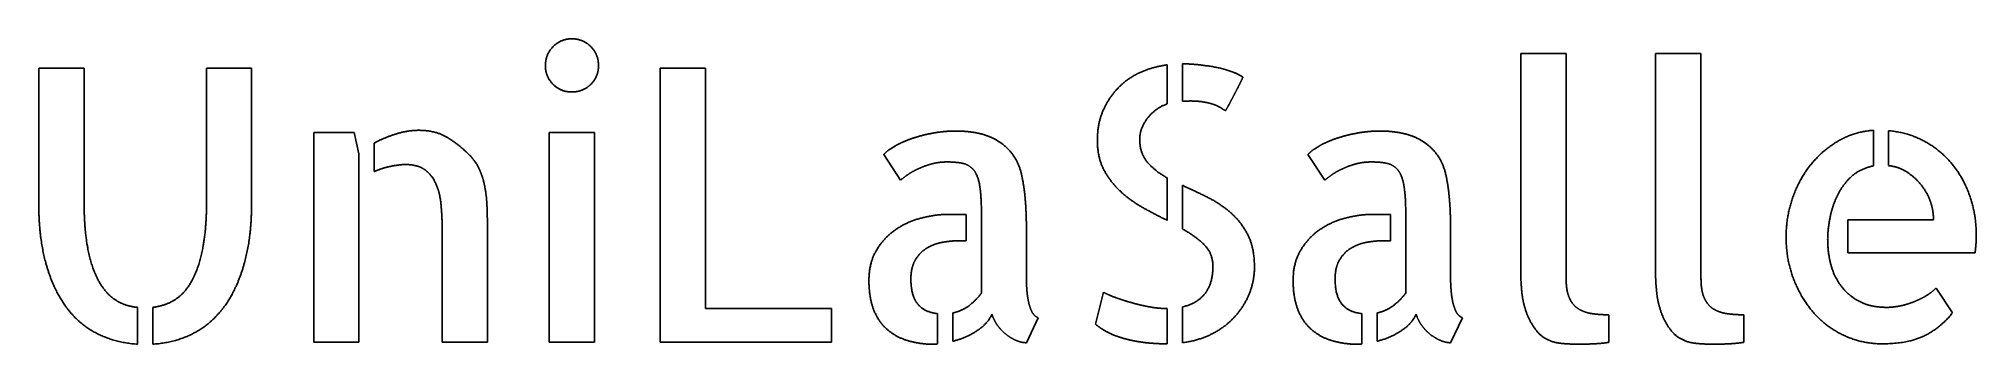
# Model space of a CAD drawing. Extents: x -146 to 48, y -19 to 12.
import ezdxf

# ---------------------------------------------------------------- set-up
doc = ezdxf.new("R2010")
doc.units = 0
doc.layers.add('MODELSKETCH_VISIBLE', color=7, linetype='CONTINUOUS')

msp = doc.modelspace()

# ---------------------------------------------------------------- linework, layer by layer
at = {"layer": 'MODELSKETCH_VISIBLE'}
for p, q in [((2.27, 10.56), (6.81, 10.56)), ((2.27, -11.31), (2.27, 10.56)), ((6.81, 10.56), (6.81, -11.98)), ((15.79, 10.56), (20.34, 10.56)), ((15.79, -11.31), (15.79, 10.56)), ((20.34, 10.56), (20.34, -11.98)), ((-146.43, 9.07), (-141.89, 9.07)), ((-146.43, -4.53), (-146.43, 9.07)), ((-141.89, 9.07), (-141.89, -4.08)), ((-129.59, 9.07), (-125.08, 9.07)), ((-129.59, -4.08), (-129.59, 9.07)), ((-125.08, 9.07), (-125.08, -4.53)), ((-84.09, 9.07), (-79.54, 9.07)), ((-84.09, -18.39), (-84.09, 9.07)), ((-79.54, 9.07), (-79.54, -15)), ((-33.21, 9.41), (-33.21, 5.49)), ((-31.69, 5.76), (-31.69, 9.52)), ((-118.82, 2.63), (-114.79, 2.63)), ((-118.82, -18.39), (-118.82, 2.63)), ((-114.79, 2.63), (-114.31, 0.5)), ((-95.23, -18.39), (-95.23, 2.63)), ((-95.23, 2.63), (-90.68, 2.63)), ((-90.68, 2.63), (-90.68, -18.39)), ((37.64, 2.85), (37.64, -0.72)), ((39.16, -0.69), (39.16, 2.81)), ((-114.31, 0.5), (-114.31, -18.39)), ((-112.78, -1.29), (-112.78, 1.58)), ((-59.97, -2.14), (-61.65, 0.43)), ((-17.41, -2.14), (-19.09, 0.43)), ((-33.21, -1.92), (-33.21, -6.17)), ((-31.69, -7.03), (-31.69, -2.66)), ((-55.02, -5.57), (-53.38, -5.57)), ((-53.38, -5.57), (-53.38, -8.22)), ((-51.85, -13.44), (-51.85, -5.57)), ((-12.46, -5.57), (-10.82, -5.57)), ((-10.82, -5.57), (-10.82, -8.22)), ((-9.28, -13.44), (-9.28, -5.57)), ((-105.96, -18.39), (-105.96, -6.95)), ((-101.42, -6.58), (-101.42, -17.65)), ((-47.34, -7.03), (-47.34, -11.87)), ((-4.78, -7.03), (-4.78, -11.87)), ((35.07, -6.13), (43.67, -6.13)), ((35.07, -9.41), (35.07, -6.13)), ((-53.38, -8.22), (-54.2, -8.22)), ((-10.82, -8.22), (-11.63, -8.22)), ((47.84, -9.41), (35.07, -9.41)), ((2.27, -11.76), (2.27, -11.31)), ((15.79, -11.76), (15.79, -11.31)), ((-47.34, -11.87), (-47.34, -12.17)), ((-40.41, -16.57), (-39.62, -13.36)), ((-4.78, -11.87), (-4.78, -12.17)), ((43.93, -12.95), (45.57, -15.45)), ((-136.52, -14.89), (-136.52, -18.58)), ((-135, -18.58), (-135, -14.89)), ((-79.54, -15), (-66.9, -15)), ((-66.9, -15), (-66.9, -18.39)), ((-56.25, -15.52), (-56.25, -18.54)), ((-54.72, -18.28), (-54.72, -15.45)), ((-33.33, -15), (-33.21, -15)), ((-33.21, -15), (-33.21, -18.54)), ((-31.69, -18.43), (-31.69, -14.85)), ((-13.68, -15.52), (-13.68, -18.54)), ((-12.16, -18.28), (-12.16, -15.45)), ((-46.15, -15.93), (-47.34, -18.43)), ((-3.58, -15.93), (-4.78, -18.43)), ((11.1, -15.63), (11.1, -18.39)), ((24.63, -15.63), (24.63, -18.39)), ((-114.31, -18.39), (-118.82, -18.39)), ((-101.42, -18.39), (-105.96, -18.39)), ((-101.42, -17.65), (-101.42, -18.39)), ((-90.68, -18.39), (-95.23, -18.39)), ((-66.9, -18.39), (-84.09, -18.39)), ((-33.21, -18.54), (-33.29, -18.54))]:
    msp.add_line(p, q, dxfattribs=at)
for points in [[(-94.82, 11.24), (-94.04, 12.02), (-92.95, 12.02)], [(-92.95, 12.02), (-91.84, 12.02), (-91.05, 11.24)], [(-95.6, 9.33), (-95.6, 10.46), (-94.82, 11.24)], [(-91.05, 11.24), (-90.27, 10.46), (-90.27, 9.33)], [(-94.84, 7.47), (-95.6, 8.25), (-95.6, 9.33)], [(-90.27, 9.33), (-90.27, 8.22), (-91.05, 7.45)], [(-38.15, 7.08), (-37.2, 8.07), (-35.92, 8.65)], [(-35.92, 8.65), (-34.63, 9.22), (-33.21, 9.41)], [(-31.69, 9.52), (-30.05, 9.48), (-28.35, 9.17)], [(-28.35, 9.17), (-26.65, 8.85), (-25.61, 8.18)], [(-25.61, 8.18), (-25.84, 7.69), (-26.13, 7.12)], [(-92.95, 6.69), (-94.07, 6.69), (-94.84, 7.47)], [(-91.05, 7.45), (-91.84, 6.69), (-92.95, 6.69)], [(-39.66, 4.79), (-39.1, 6.09), (-38.15, 7.08)], [(-26.69, 6.04), (-26.95, 5.54), (-27.14, 5.2)], [(-26.13, 7.12), (-26.43, 6.54), (-26.69, 6.04)], [(-40.22, 1.85), (-40.22, 3.48), (-39.66, 4.79)], [(-35.19, 4.06), (-35.97, 3.04), (-35.97, 1.99)], [(-33.21, 5.49), (-34.41, 5.09), (-35.19, 4.06)], [(-29.78, 5.72), (-30.53, 5.83), (-31.69, 5.76)], [(-28.56, 5.44), (-29.04, 5.61), (-29.78, 5.72)], [(-27.81, 5.09), (-28.07, 5.27), (-28.56, 5.44)], [(-27.36, 4.83), (-27.55, 4.9), (-27.81, 5.09)], [(-27.14, 5.2), (-27.33, 4.86), (-27.36, 4.83)], [(-112.78, 1.58), (-111.78, 2.11), (-110.6, 2.48)], [(-110.6, 2.48), (-109.43, 2.85), (-108.31, 2.85)], [(-108.31, 2.85), (-106.64, 2.85), (-105.48, 2.16)], [(-105.48, 2.16), (-104.32, 1.47), (-103.17, 0.32)], [(-60.53, 1.27), (-59.79, 1.7), (-58.82, 2.03)], [(-58.82, 2.03), (-57.85, 2.36), (-56.71, 2.57)], [(-56.71, 2.57), (-55.57, 2.78), (-54.34, 2.78)], [(-54.34, 2.78), (-53.23, 2.78), (-52.16, 2.55)], [(-52.16, 2.55), (-51.1, 2.33), (-50.23, 1.81)], [(-35.97, 1.99), (-35.97, 0.54), (-35.19, -0.36)], [(-17.97, 1.27), (-17.23, 1.7), (-16.26, 2.03)], [(-16.26, 2.03), (-15.29, 2.36), (-14.15, 2.57)], [(-14.15, 2.57), (-13.01, 2.78), (-11.78, 2.78)], [(-11.78, 2.78), (-10.67, 2.78), (-9.6, 2.55)], [(-9.6, 2.55), (-8.54, 2.33), (-7.67, 1.81)], [(34.23, 1.85), (35.81, 2.74), (37.64, 2.85)], [(39.16, 2.81), (41.18, 2.63), (42.8, 1.73)], [(-103.17, 0.32), (-102.53, -0.32), (-102.18, -1.16)], [(-61.65, 0.43), (-61.28, 0.84), (-60.53, 1.27)], [(-50.23, 1.81), (-49.35, 1.28), (-48.7, 0.41)], [(-48.7, 0.41), (-48.05, -0.47), (-47.79, -1.77)], [(-39.57, -1.1), (-40.22, 0.13), (-40.22, 1.85)], [(-19.09, 0.43), (-18.72, 0.84), (-17.97, 1.27)], [(-7.67, 1.81), (-6.79, 1.28), (-6.14, 0.41)], [(-6.14, 0.41), (-5.49, -0.47), (-5.22, -1.77)], [(31.45, -0.48), (32.64, 0.95), (34.23, 1.85)], [(42.8, 1.73), (44.42, 0.84), (45.57, -0.58)], [(-111.09, -0.75), (-111.96, -0.92), (-112.78, -1.29)], [(-109.69, -0.58), (-110.21, -0.58), (-111.09, -0.75)], [(-107.72, -1.08), (-108.43, -0.58), (-109.69, -0.58)], [(-106.6, -2.48), (-107.01, -1.58), (-107.72, -1.08)], [(-102.18, -1.16), (-101.82, -1.99), (-101.66, -2.91)], [(-59.28, -1.62), (-59.75, -1.96), (-59.97, -2.14)], [(-58.2, -1.01), (-58.82, -1.29), (-59.28, -1.62)], [(-56.86, -0.52), (-57.59, -0.72), (-58.2, -1.01)], [(-55.32, -0.32), (-56.13, -0.32), (-56.86, -0.52)], [(-53.77, -0.45), (-54.42, -0.32), (-55.32, -0.32)], [(-52.67, -1.08), (-53.12, -0.58), (-53.77, -0.45)], [(-52.03, -2.67), (-52.22, -1.58), (-52.67, -1.08)], [(-47.79, -1.77), (-47.52, -3.07), (-47.43, -4.4)], [(-37.91, -3.26), (-38.92, -2.33), (-39.57, -1.1)], [(-35.19, -0.36), (-34.41, -1.25), (-33.21, -1.92)], [(-16.72, -1.62), (-17.18, -1.96), (-17.41, -2.14)], [(-15.64, -1.01), (-16.25, -1.29), (-16.72, -1.62)], [(-14.3, -0.52), (-15.03, -0.72), (-15.64, -1.01)], [(-12.75, -0.32), (-13.57, -0.32), (-14.3, -0.52)], [(-11.21, -0.45), (-11.86, -0.32), (-12.75, -0.32)], [(-10.11, -1.08), (-10.55, -0.58), (-11.21, -0.45)], [(-9.47, -2.67), (-9.66, -1.58), (-10.11, -1.08)], [(-5.22, -1.77), (-4.96, -3.07), (-4.87, -4.4)], [(29.57, -3.82), (30.25, -1.92), (31.45, -0.48)], [(35.36, -1.85), (34.47, -2.7), (33.97, -3.8)], [(37.64, -0.72), (36.26, -0.99), (35.36, -1.85)], [(40.99, -1.32), (40.17, -0.8), (39.16, -0.69)], [(42.42, -2.61), (41.81, -1.85), (40.99, -1.32)], [(45.57, -0.58), (46.73, -1.99), (47.34, -3.82)], [(-106.08, -4.53), (-106.19, -3.37), (-106.6, -2.48)], [(-101.66, -2.91), (-101.49, -3.82), (-101.46, -4.75)], [(-51.85, -5.57), (-51.85, -3.75), (-52.03, -2.67)], [(-35.68, -4.88), (-36.9, -4.2), (-37.91, -3.26)], [(-31.69, -2.66), (-30.46, -3.22), (-29.17, -3.86)], [(-29.17, -3.86), (-27.89, -4.49), (-26.84, -5.41)], [(-9.28, -5.57), (-9.28, -3.75), (-9.47, -2.67)], [(28.88, -7.84), (28.88, -5.72), (29.57, -3.82)], [(33.97, -3.8), (33.46, -4.9), (33.26, -6.06)], [(43.35, -4.27), (43.04, -3.37), (42.42, -2.61)], [(47.34, -3.82), (47.96, -5.64), (47.96, -7.62)], [(-145.73, -10.42), (-146.43, -7.84), (-146.43, -4.53)], [(-141.89, -4.08), (-141.89, -6.95), (-141.52, -8.94)], [(-129.98, -8.98), (-129.59, -6.99), (-129.59, -4.08)], [(-125.08, -4.53), (-125.08, -7.84), (-125.79, -10.42)], [(-105.96, -6.95), (-105.96, -5.69), (-106.08, -4.53)], [(-101.46, -4.75), (-101.42, -5.69), (-101.42, -6.58)], [(-57.96, -5.96), (-56.51, -5.57), (-55.02, -5.57)], [(-47.43, -4.4), (-47.34, -5.72), (-47.34, -7.03)], [(-33.21, -6.17), (-34.45, -5.57), (-35.68, -4.88)], [(-26.84, -5.41), (-25.8, -6.32), (-25.13, -7.62)], [(-15.4, -5.96), (-13.95, -5.57), (-12.46, -5.57)], [(-4.87, -4.4), (-4.78, -5.72), (-4.78, -7.03)], [(43.67, -6.13), (43.67, -5.16), (43.35, -4.27)], [(-62.41, -9.21), (-61.68, -7.96), (-60.55, -7.16)], [(-60.55, -7.16), (-59.41, -6.35), (-57.96, -5.96)], [(-29.49, -8.63), (-30.34, -7.77), (-31.69, -7.03)], [(-25.13, -7.62), (-24.46, -8.92), (-24.46, -10.86)], [(-19.85, -9.21), (-19.12, -7.96), (-17.99, -7.16)], [(-17.99, -7.16), (-16.85, -6.35), (-15.4, -5.96)], [(33.26, -6.06), (33.05, -7.21), (33.05, -8.03)], [(47.96, -7.62), (47.96, -8.52), (47.84, -9.41)], [(-141.52, -8.94), (-141.14, -10.94), (-140.43, -12.22)], [(-131.08, -12.24), (-130.37, -10.97), (-129.98, -8.98)], [(-63.14, -12.17), (-63.14, -10.46), (-62.41, -9.21)], [(-57.29, -8.93), (-58, -9.34), (-58.46, -10.1)], [(-55.76, -8.37), (-56.58, -8.52), (-57.29, -8.93)], [(-54.2, -8.22), (-54.94, -8.22), (-55.76, -8.37)], [(-28.63, -10.79), (-28.63, -9.48), (-29.49, -8.63)], [(-20.58, -12.17), (-20.58, -10.46), (-19.85, -9.21)], [(-14.73, -8.93), (-15.44, -9.34), (-15.9, -10.1)], [(-13.2, -8.37), (-14.02, -8.52), (-14.73, -8.93)], [(-11.63, -8.22), (-12.38, -8.22), (-13.2, -8.37)], [(29.62, -12.02), (28.88, -10.08), (28.88, -7.84)], [(33.05, -8.03), (33.05, -9.48), (33.41, -10.73)], [(-143.75, -14.76), (-145.02, -12.99), (-145.73, -10.42)], [(-125.79, -10.42), (-126.5, -12.99), (-127.78, -14.76)], [(-58.46, -10.1), (-58.93, -10.86), (-58.93, -12.05)], [(-31.69, -14.85), (-28.63, -14.11), (-28.63, -10.79)], [(-24.46, -10.86), (-24.46, -12.2), (-24.96, -13.47)], [(-15.9, -10.1), (-16.37, -10.86), (-16.37, -12.05)], [(33.41, -10.73), (33.76, -11.98), (34.51, -12.89)], [(-140.43, -12.22), (-139.72, -13.51), (-138.74, -14.14)], [(-132.77, -14.12), (-131.79, -13.51), (-131.08, -12.24)], [(-62.64, -15.19), (-63.14, -13.96), (-63.14, -12.17)], [(-58.93, -12.05), (-58.93, -13.74), (-58.24, -14.56)], [(-53.1, -14.72), (-52.37, -14.18), (-51.85, -13.44)], [(-47.34, -12.17), (-47.34, -12.47), (-47.3, -13.04)], [(-47.3, -13.04), (-47.27, -13.62), (-47.15, -14.22)], [(-39.62, -13.36), (-39.1, -13.66), (-38.3, -13.94)], [(-24.96, -13.47), (-25.46, -14.74), (-26.38, -15.76)], [(-20.07, -15.19), (-20.58, -13.96), (-20.58, -12.17)], [(-16.37, -12.05), (-16.37, -13.74), (-15.68, -14.56)], [(-10.54, -14.72), (-9.81, -14.18), (-9.28, -13.44)], [(-4.78, -12.17), (-4.78, -12.47), (-4.74, -13.04)], [(-4.74, -13.04), (-4.7, -13.62), (-4.59, -14.22)], [(2.36, -13.32), (2.27, -12.32), (2.27, -11.76)], [(2.82, -15.39), (2.45, -14.33), (2.36, -13.32)], [(6.81, -11.98), (6.81, -13.25), (7.15, -13.97)], [(15.89, -13.32), (15.79, -12.32), (15.79, -11.76)], [(16.35, -15.39), (15.98, -14.33), (15.89, -13.32)], [(20.34, -11.98), (20.34, -13.25), (20.68, -13.97)], [(31.63, -15.41), (30.37, -13.96), (29.62, -12.02)], [(34.51, -12.89), (35.25, -13.81), (36.35, -14.35)], [(42.72, -13.85), (43.41, -13.47), (43.93, -12.95)], [(-140.64, -17.48), (-142.48, -16.53), (-143.75, -14.76)], [(-138.74, -14.14), (-137.75, -14.78), (-136.52, -14.89)], [(-135, -14.89), (-133.76, -14.74), (-132.77, -14.12)], [(-127.78, -14.76), (-129.07, -16.53), (-130.89, -17.48)], [(-61.24, -17.16), (-62.13, -16.42), (-62.64, -15.19)], [(-58.24, -14.56), (-57.55, -15.38), (-56.25, -15.52)], [(-54.72, -15.45), (-53.83, -15.26), (-53.1, -14.72)], [(-47.15, -14.22), (-47.04, -14.81), (-46.8, -15.3)], [(-46.8, -15.3), (-46.56, -15.78), (-46.15, -15.93)], [(-38.3, -13.94), (-37.5, -14.22), (-36.64, -14.46)], [(-36.64, -14.46), (-35.79, -14.7), (-34.93, -14.85)], [(-34.93, -14.85), (-34.07, -15), (-33.33, -15)], [(-18.68, -17.16), (-19.57, -16.42), (-20.07, -15.19)], [(-15.68, -14.56), (-14.99, -15.38), (-13.68, -15.52)], [(-12.16, -15.45), (-11.26, -15.26), (-10.54, -14.72)], [(-4.59, -14.22), (-4.48, -14.81), (-4.24, -15.3)], [(-4.24, -15.3), (-4, -15.78), (-3.58, -15.93)], [(3.91, -17.31), (3.2, -16.45), (2.82, -15.39)], [(7.15, -13.97), (7.48, -14.7), (8.08, -15.06)], [(8.08, -15.06), (8.68, -15.41), (9.44, -15.52)], [(9.44, -15.52), (10.2, -15.63), (11.1, -15.63)], [(17.43, -17.31), (16.72, -16.45), (16.35, -15.39)], [(20.68, -13.97), (21.01, -14.7), (21.61, -15.06)], [(21.61, -15.06), (22.2, -15.41), (22.97, -15.52)], [(22.97, -15.52), (23.73, -15.63), (24.63, -15.63)], [(34.69, -17.7), (32.9, -16.87), (31.63, -15.41)], [(36.35, -14.35), (37.45, -14.89), (39.01, -14.89)], [(39.01, -14.89), (39.42, -14.89), (40.04, -14.79)], [(40.04, -14.79), (40.65, -14.7), (41.34, -14.46)], [(41.34, -14.46), (42.03, -14.22), (42.72, -13.85)], [(45.57, -15.45), (44.34, -16.97), (42.7, -17.76)], [(-136.52, -18.58), (-138.79, -18.43), (-140.64, -17.48)], [(-130.89, -17.48), (-132.72, -18.43), (-135, -18.58)], [(-59.17, -18.24), (-60.34, -17.91), (-61.24, -17.16)], [(-52.28, -17.22), (-53.38, -17.95), (-54.72, -18.28)], [(-50.8, -15.56), (-51.18, -16.49), (-52.28, -17.22)], [(-50.26, -16.66), (-50.62, -16.16), (-50.8, -15.56)], [(-49.41, -17.57), (-49.91, -17.16), (-50.26, -16.66)], [(-38.9, -17.52), (-39.77, -17.12), (-40.41, -16.57)], [(-26.38, -15.76), (-27.29, -16.79), (-28.63, -17.5)], [(-16.61, -18.24), (-17.78, -17.91), (-18.68, -17.16)], [(-9.72, -17.22), (-10.82, -17.95), (-12.16, -18.28)], [(-8.24, -15.56), (-8.62, -16.49), (-9.72, -17.22)], [(-7.7, -16.66), (-8.06, -16.16), (-8.24, -15.56)], [(-6.85, -17.57), (-7.35, -17.16), (-7.7, -16.66)], [(5.88, -18.43), (4.61, -18.17), (3.91, -17.31)], [(19.41, -18.43), (18.14, -18.17), (17.43, -17.31)], [(-56.73, -18.58), (-58, -18.58), (-59.17, -18.24)], [(-56.25, -18.54), (-56.4, -18.58), (-56.73, -18.58)], [(-48.36, -18.2), (-48.91, -17.98), (-49.41, -17.57)], [(-47.34, -18.43), (-47.82, -18.43), (-48.36, -18.2)], [(-37.06, -18.13), (-38.02, -17.91), (-38.9, -17.52)], [(-35.14, -18.45), (-36.09, -18.36), (-37.06, -18.13)], [(-33.29, -18.54), (-34.18, -18.54), (-35.14, -18.45)], [(-28.63, -17.5), (-29.97, -18.21), (-31.69, -18.43)], [(-14.17, -18.58), (-15.44, -18.58), (-16.61, -18.24)], [(-13.68, -18.54), (-13.83, -18.58), (-14.17, -18.58)], [(-5.8, -18.2), (-6.34, -17.98), (-6.85, -17.57)], [(-4.78, -18.43), (-5.26, -18.43), (-5.8, -18.2)], [(6.89, -18.54), (6.33, -18.51), (5.88, -18.43)], [(8.01, -18.58), (7.45, -18.58), (6.89, -18.54)], [(9.12, -18.56), (8.56, -18.58), (8.01, -18.58)], [(10.09, -18.51), (9.68, -18.54), (9.12, -18.56)], [(11.1, -18.39), (10.61, -18.47), (10.09, -18.51)], [(20.42, -18.54), (19.86, -18.51), (19.41, -18.43)], [(21.54, -18.58), (20.98, -18.58), (20.42, -18.54)], [(22.65, -18.56), (22.09, -18.58), (21.54, -18.58)], [(23.62, -18.51), (23.21, -18.54), (22.65, -18.56)], [(24.63, -18.39), (24.14, -18.47), (23.62, -18.51)], [(38.53, -18.54), (36.48, -18.54), (34.69, -17.7)], [(42.7, -17.76), (41.06, -18.54), (38.53, -18.54)]]:
    msp.add_open_spline(points, degree=2, dxfattribs=at)

doc.saveas('drawing.dxf')
